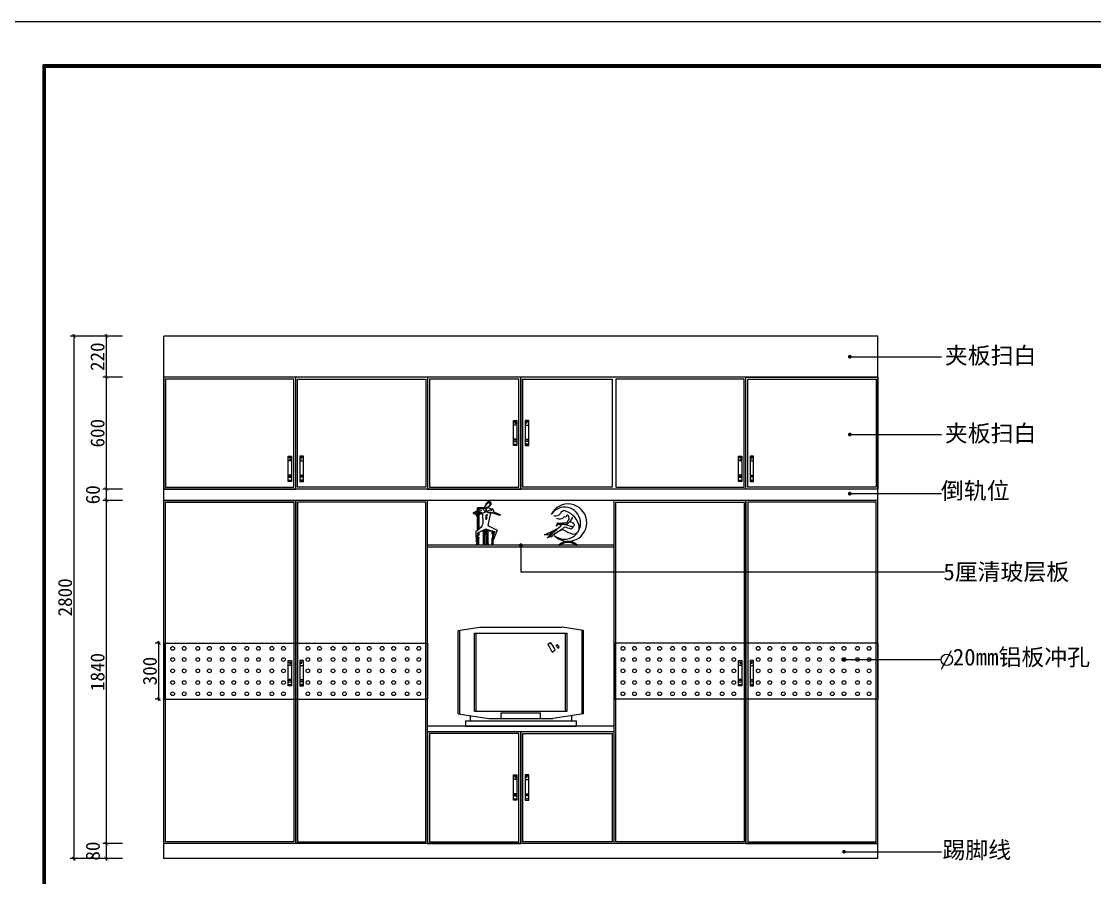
# Model space of a CAD drawing. Header units: millimetres. Extents: x 71641 to 191108, y -23091 to 29972.
# Drawn here: x 143437 to 149192, y -5727 to -1139 of the extents above; entities that cross this region are included whole.
import ezdxf

# ---------------------------------------------------------------- set-up
doc = ezdxf.new("R2010")
doc.units = ezdxf.units.MM
for name, color, linetype in [('00', 1, 'Continuous'), ('FUR', 3, 'Continuous'), ('JIA', 4, 'Continuous')]:
    doc.layers.add(name, color=color, linetype=linetype)
doc.styles.add('200', font='SimSun.ttf', dxfattribs={"height": 600})
doc.styles.add('30', font='SimSun.ttf', dxfattribs={"height": 75})
doc.dimstyles.new('30', dxfattribs={"dimscale": 0, "dimtxt": 90, "dimasz": 20, "dimexe": 20, "dimexo": 20, "dimgap": 10, "dimtad": 1, "dimdec": 0, "dimzin": 0, "dimdsep": 46, "dimtxsty": '30', "dimblk": 'ARCHTICK', "dimcen": 20, "dimdle": 10, "dimclrd": 8, "dimclre": 8, "dimclrt": 2, "dimadec": 0, "dimazin": 0, "dimtfac": 1, "dimtdec": 0, "dimtmove": 2, "dimatfit": 3, "dimldrblk": 'DOT', "dimfxl": 0, "dimtolj": 2, "dimtzin": 0, "dimlwd": -1, "dimarcsym": 0})

# ---------------------------------------------------------------- blocks, each defined once
blk = doc.blocks.new('_ARCHTICK')
at = {"color": 0, "linetype": 'ByBlock', "const_width": 0.15}
blk.add_lwpolyline([(-0.5, -0.5), (0.5, 0.5)], dxfattribs=at)
blk = doc.blocks.new('*D240')
at = {"color": 8, "lineweight": -2}
for p, q in [((143979.5, -3045.6), (143872.9, -3045.6)), ((143979.5, -3645.6), (143872.9, -3645.6))]:
    blk.add_line(p, q, dxfattribs=at)
at = {"color": 8}
blk.add_line((143892.9, -3655.6), (143892.9, -3035.6), dxfattribs=at)
at = {"layer": 'Defpoints', "color": 0}
for p in [(143892.9, -3045.6), (143999.5, -3045.6), (143999.5, -3645.6)]:
    blk.add_point(p, dxfattribs=at)
at = {"color": 8, "xscale": 20, "yscale": 20, "zscale": 20}
for p, rotation in [((143892.9, -3045.6), 90), ((143892.9, -3645.6), 270)]:
    blk.add_blockref('_ARCHTICK', p, dxfattribs=dict(at, rotation=rotation))
at = {"color": 2, "insert": (143845.4, -3345.6), "char_height": 75, "attachment_point": 5, "rotation": 90, "style": '30'}
blk.add_mtext('\\A2;600', dxfattribs=at)
blk = doc.blocks.new('_Dot')
at = {"color": 0, "linetype": 'ByBlock', "lineweight": -2}
blk.add_line((-0.5, 0), (-1, 0), dxfattribs=at)
at = {"color": 0, "linetype": 'ByBlock', "const_width": 0.5}
blk.add_lwpolyline([(-0.25, 0, 1), (0.25, 0, 1)], format="xyb", close=True, dxfattribs=at)
blk = doc.blocks.new('DOT')
at = {"color": 0, "linetype": 'ByBlock'}
blk.add_line((-0.5, 0), (-1, 0), dxfattribs=at)
at = {"color": 0, "linetype": 'ByBlock', "const_width": 0.5}
blk.add_lwpolyline([(-0.25, 0, 1), (0.25, 0, 1)], format="xyb", close=True, dxfattribs=at)
blk = doc.blocks.new('*D242')
at = {"color": 8}
blk.add_line((143718.9, -2815.6), (143718.9, -5635.6), dxfattribs=at)
at = {"color": 8, "lineweight": -2}
for p, q in [((143979.5, -2825.6), (143698.9, -2825.6)), ((143979.5, -5625.6), (143698.9, -5625.6))]:
    blk.add_line(p, q, dxfattribs=at)
at = {"layer": 'Defpoints', "color": 0}
for p in [(143999.5, -2825.6), (143718.9, -5625.6), (143999.5, -5625.6)]:
    blk.add_point(p, dxfattribs=at)
at = {"color": 8, "xscale": 20, "yscale": 20, "zscale": 20}
for p, rotation in [((143718.9, -2825.6), 90), ((143718.9, -5625.6), 270)]:
    blk.add_blockref('_ARCHTICK', p, dxfattribs=dict(at, rotation=rotation))
at = {"color": 2, "insert": (143671.4, -4225.6), "char_height": 75, "attachment_point": 5, "rotation": 90, "style": '30'}
blk.add_mtext('\\A2;2800', dxfattribs=at)
blk = doc.blocks.new('*D238')
at = {"color": 8, "lineweight": -2}
for p, q in [((143979.5, -5545.6), (143872.9, -5545.6)), ((143979.5, -5625.6), (143872.9, -5625.6))]:
    blk.add_line(p, q, dxfattribs=at)
at = {"color": 8}
blk.add_line((143892.9, -5635.6), (143892.9, -5535.6), dxfattribs=at)
at = {"layer": 'Defpoints', "color": 0}
for p in [(143892.9, -5545.6), (143999.5, -5545.6), (143999.5, -5625.6)]:
    blk.add_point(p, dxfattribs=at)
at = {"color": 8, "xscale": 20, "yscale": 20, "zscale": 20}
for p, rotation in [((143892.9, -5545.6), 90), ((143892.9, -5625.6), 270)]:
    blk.add_blockref('_ARCHTICK', p, dxfattribs=dict(at, rotation=rotation))
at = {"color": 2, "insert": (143820.4, -5585.6), "char_height": 75, "attachment_point": 5, "rotation": 90, "style": '30'}
blk.add_mtext('\\A2;80', dxfattribs=at)
blk = doc.blocks.new('*D239')
at = {"color": 8, "lineweight": -2}
for p, q in [((143979.5, -3705.6), (143872.9, -3705.6)), ((143979.5, -5545.6), (143872.9, -5545.6))]:
    blk.add_line(p, q, dxfattribs=at)
at = {"color": 8}
blk.add_line((143892.9, -5555.6), (143892.9, -3695.6), dxfattribs=at)
at = {"layer": 'Defpoints', "color": 0}
for p in [(143892.9, -3705.6), (143999.5, -3705.6), (143999.5, -5545.6)]:
    blk.add_point(p, dxfattribs=at)
at = {"color": 8, "xscale": 20, "yscale": 20, "zscale": 20}
for p, rotation in [((143892.9, -3705.6), 90), ((143892.9, -5545.6), 270)]:
    blk.add_blockref('_ARCHTICK', p, dxfattribs=dict(at, rotation=rotation))
at = {"color": 2, "insert": (143845.4, -4625.6), "char_height": 75, "attachment_point": 5, "rotation": 90, "style": '30'}
blk.add_mtext('\\A2;1840', dxfattribs=at)
blk = doc.blocks.new('*D241')
at = {"color": 8}
blk.add_line((143892.9, -3055.6), (143892.9, -2815.6), dxfattribs=at)
at = {"color": 8, "lineweight": -2}
for p, q in [((143979.5, -2825.6), (143872.9, -2825.6)), ((143979.5, -3045.6), (143872.9, -3045.6))]:
    blk.add_line(p, q, dxfattribs=at)
at = {"layer": 'Defpoints', "color": 0}
for p in [(143892.9, -2825.6), (143999.5, -2825.6), (143999.5, -3045.6)]:
    blk.add_point(p, dxfattribs=at)
at = {"color": 8, "xscale": 20, "yscale": 20, "zscale": 20}
for p, rotation in [((143892.9, -2825.6), 90), ((143892.9, -3045.6), 270)]:
    blk.add_blockref('_ARCHTICK', p, dxfattribs=dict(at, rotation=rotation))
at = {"color": 2, "insert": (143845.4, -2935.6), "char_height": 75, "attachment_point": 5, "rotation": 90, "style": '30'}
blk.add_mtext('\\A2;220', dxfattribs=at)
blk = doc.blocks.new('btgeg')
at = {"color": 3}
for p, q in [((149253.6, -6120.4), (149367.6, -6102.1)), ((149253.6, -6565.7), (149253.6, -6120.4)), ((149341.6, -6134.1), (149837.6, -6134.1)), ((149349.6, -6552.1), (149349.6, -6134.1)), ((149367.6, -6102.1), (149811.6, -6102.1)), ((149925.6, -6120.4), (149811.6, -6102.1)), ((149837.6, -6552.1), (149837.6, -6134.1)), ((149925.6, -6565.7), (149925.6, -6120.4)), ((149341.6, -6552.1), (149837.6, -6552.1)), ((149253.6, -6565.7), (149417.3, -6592.1)), ((149292.5, -6603.3), (149886.8, -6603.3)), ((149292.5, -6603.3), (149292.5, -6632.1)), ((149417.3, -6592.1), (149761.9, -6592.1)), ((149925.6, -6565.7), (149761.9, -6592.1)), ((149886.8, -6603.3), (149886.8, -6632.1))]:
    blk.add_line(p, q, dxfattribs=at)
at = {"layer": 'JIA', "color": 8}
for p, q in [((149261.6, -6567), (149261.6, -6119.2)), ((149341.6, -6552.1), (149341.6, -6134.1)), ((149829.6, -6552.1), (149829.6, -6134.1)), ((149917.6, -6567), (149917.6, -6119.2)), ((149733.9, -6193.2), (149748.6, -6183.6)), ((149779.1, -6199.5), (149786.1, -6194.6)), ((149787.9, -6213.9), (149795.5, -6209)), ((149757.1, -6235.7), (149774.5, -6223.9)), ((149318.1, -6576.1), (149318.1, -6603.3)), ((149483.7, -6560.9), (149695.6, -6560.9)), ((149483.7, -6592.9), (149483.7, -6560.9)), ((149695.6, -6592.9), (149695.6, -6560.9)), ((149861.2, -6576.1), (149861.2, -6603.3)), ((149292.5, -6632.1), (149886.8, -6632.1)), ((149292.5, -6632.1), (149886.8, -6632.1))]:
    blk.add_line(p, q, dxfattribs=at)
for centre, start, end in [((149592.5, -6298), 20.73428, 36.56005), ((149614.9, -6298), 24.91212, 40.55444), ((149633.3, -6298), 28.55028, 34.05229), ((149643.7, -6298), 30.40395, 36.00978)]:
    blk.add_arc(centre, 176, start, end, dxfattribs=at)
blk = doc.blocks.new('rwe')
at = {"color": 8}
for p, q in [((17982.5, -10061.2), (17973.4, -10072.3)), ((17898.2, -10167.4), (17907, -10167.4)), ((18000.4, -10167.4), (18009.2, -10167.4))]:
    blk.add_line(p, q, dxfattribs=at)
for centre, radius, start, end in [((17953.7, -10033.6), 111.5, 222.81046, 153.84578), ((17933.3, -10036.6), 95.2, 229.86365, 146.79259), ((17931, -9986.7), 24.1, 54.2619, 162.49691), ((17900.6, -10080.4), 121.7, 11.91076, 68.53852), ((17878.5, -9955.9), 37.9, 256.54441, 321.39541), ((17900.4, -10052.6), 17.6, 127.34693, 187.45938), ((17901.1, -9965.8), 45.5, 246.40638, 315.27026), ((17894.9, -10045), 8.27, 98.2105, 129.10246), ((17811.3, -8439.9), 1599.1, 272.95515, 274.85304), ((17938.8, -9973.6), 24.8, 257.48163, 284.80926), ((17929.2, -9988.3), 18.4, 329.81015, 359.24175), ((17889, -9955.5), 104.2, 302.87166, 329.51633), ((17111.6, -9482.7), 1000.2, 326.59969, 327.99034), ((17950.4, -9993.9), 6.06, 40.02139, 117.65568), ((17927.5, -10007.5), 32.6, 350.61852, 32.4306), ((18030.8, -9927.1), 118.3, 236.67793, 245.84873), ((17963.4, -10001.7), 16.8, 336.65172, 2.57323), ((17977.9, -10047.7), 13.5, 357.78955, 70.65674), ((14268.3, -2646.9), 8258.9, 295.41472, 296.03096), ((16040.5, -8049.2), 2739.9, 310.78516, 313.298), ((17854.6, -10105.1), 10.5, 131.26842, 196.33683), ((17760.8, -9752.5), 355.5, 284.14532, 287.27347), ((17515.2, -9517.5), 684.3, 299.97719, 307.43817), ((17883, -10054.8), 0.146, 230.22266, 302.58656), ((17906.6, -10057.3), 23.7, 141.33302, 174.15368), ((17883.2, -10054.9), 0.127, 171.08796, 310.55467), ((17904.6, -10058.8), 21.7, 139.91281, 169.81356), ((17883.4, -10055), 0.0955, 161.35978, 310.87372), ((17915.1, -10067.4), 34, 135.7449, 158.73863), ((17891, -10043.9), 0.265, 9.65007, 146.73606), ((18111, -10033), 220, 182.83185, 183.91063), ((17891.7, -10048), 0.142, 172.78404, 352.18176), ((17899.9, -10048.8), 8.12, 130.10108, 174.70061), ((17926.6, -9347.4), 695.9, 267.36585, 271.55826), ((17728.3, -9516.1), 591.2, 287.31067, 289.26474), ((17875.9, -10316.2), 276.4, 67.316, 80.93555), ((18056.7, -9863.3), 249.5, 237.69881, 253.1195), ((17799, -10632.7), 587, 72.71407, 76.98392), ((17860.4, -9967.4), 153.9, 322.49127, 328.33034), ((17984.2, -10065.2), 36.8, 270.05356, 15.55279), ((17825.4, -10175.6), 70.1, 74.17911, 100.35583), ((17852.3, -10157.9), 40.2, 78.81421, 119.59226), ((17848.2, -10118.2), 11.9, 358.48394, 41.51399), ((17953.7, -10225.2), 80.1, 46.15083, 133.84917), ((17953.7, -10225.2), 74.3, 51.04282, 128.95718)]:
    blk.add_arc(centre, radius, start, end, dxfattribs=at)
blk = doc.blocks.new('*D256')
at = {"color": 8, "lineweight": -2}
for p, q in [((143979.5, -3645.6), (143872.9, -3645.6)), ((143979.5, -3705.6), (143872.9, -3705.6))]:
    blk.add_line(p, q, dxfattribs=at)
at = {"color": 8}
blk.add_line((143892.9, -3715.6), (143892.9, -3635.6), dxfattribs=at)
at = {"layer": 'Defpoints', "color": 0}
for p in [(143892.9, -3645.6), (143999.5, -3645.6), (143999.5, -3705.6)]:
    blk.add_point(p, dxfattribs=at)
at = {"color": 8, "xscale": 20, "yscale": 20, "zscale": 20}
for p, rotation in [((143892.9, -3645.6), 90), ((143892.9, -3705.6), 270)]:
    blk.add_blockref('_ARCHTICK', p, dxfattribs=dict(at, rotation=rotation))
at = {"color": 2, "insert": (143820.4, -3675.6), "char_height": 75, "attachment_point": 5, "rotation": 90, "style": '30'}
blk.add_mtext('\\A2;60', dxfattribs=at)
blk = doc.blocks.new('*D262')
at = {"color": 8, "lineweight": -2}
for p, q in [((144180.7, -4470.6), (144153.8, -4470.6)), ((144180.7, -4770.6), (144153.8, -4770.6))]:
    blk.add_line(p, q, dxfattribs=at)
at = {"color": 8}
blk.add_line((144173.8, -4780.6), (144173.8, -4460.6), dxfattribs=at)
at = {"layer": 'Defpoints', "color": 0}
for p in [(144173.8, -4470.6), (144200.7, -4470.6), (144200.7, -4770.6)]:
    blk.add_point(p, dxfattribs=at)
at = {"color": 8, "xscale": 20, "yscale": 20, "zscale": 20}
for p, rotation in [((144173.8, -4470.6), 90), ((144173.8, -4770.6), 270)]:
    blk.add_blockref('_ARCHTICK', p, dxfattribs=dict(at, rotation=rotation))
at = {"color": 2, "insert": (144126.3, -4620.6), "char_height": 75, "attachment_point": 5, "rotation": 90, "style": '30'}
blk.add_mtext('\\A2;300', dxfattribs=at)

msp = doc.modelspace()

# ---------------------------------------------------------------- hatches: boundary and pattern name
at = {"ltscale": 0.5}
h = msp.add_hatch(dxfattribs=at)
h.set_pattern_fill('AR-RROOF', color=191, scale=0.96, angle=180, style=0)
h.set_pattern_definition([(360, (68808.85, -36958.436), (53.6448, -24.384), [365.76, -48.768, 121.92, -24.384]), (360, (68841.282, -36970.63), (-24.384, -32.43072), [73.152, -8.04672, 146.304, -18.288]), (360, (68821.043, -36979.163), (126.7968, -16.33728), [195.072, -34.1376, 97.536, -24.384])])
h.paths.add_polyline_path([(146094.9, -3412), (146075.7, -3412), (146075.7, -3378.1), (146094.9, -3378.1)])
h.paths.add_polyline_path([(146094.9, -3302), (146075.7, -3302), (146075.7, -3276.7), (146094.9, -3276.7)])
h = msp.add_hatch(dxfattribs=at)
h.set_pattern_fill('AR-RROOF', color=191, scale=0.96, angle=180, style=0)
h.set_pattern_definition([(180, (223424.598, -36958.436), (-53.6448, -24.384), [365.76, -48.768, 121.92, -24.384]), (180, (223392.167, -36970.63), (24.384, -32.43072), [73.152, -8.04672, 146.304, -18.288]), (180, (223412.406, -36979.163), (-126.7968, -16.33728), [195.072, -34.1376, 97.536, -24.384])])
h.paths.add_polyline_path([(146138.6, -3412), (146157.8, -3412), (146157.8, -3378.1), (146138.6, -3378.1)])
h.paths.add_polyline_path([(146138.6, -3302), (146157.8, -3302), (146157.8, -3276.7), (146138.6, -3276.7)])
h = msp.add_hatch(dxfattribs=at)
h.set_pattern_fill('AR-RROOF', color=191, scale=0.96, angle=180, style=0)
h.set_pattern_definition([(360, (67600.342, -37150.836), (53.6448, -24.384), [365.76, -48.768, 121.92, -24.384]), (360, (67632.773, -37163.028), (-24.384, -32.43072), [73.152, -8.04672, 146.304, -18.288]), (360, (67612.534, -37171.563), (126.7968, -16.33728), [195.072, -34.1376, 97.536, -24.384])])
h.paths.add_polyline_path([(144886.3, -3604.4), (144867.1, -3604.4), (144867.1, -3570.5), (144886.3, -3570.5)])
h.paths.add_polyline_path([(144886.3, -3494.4), (144867.1, -3494.4), (144867.1, -3469.1), (144886.3, -3469.1)])
h = msp.add_hatch(dxfattribs=at)
h.set_pattern_fill('AR-RROOF', color=191, scale=0.96, angle=180, style=0)
h.set_pattern_definition([(180, (222216.09, -37150.836), (-53.6448, -24.384), [365.76, -48.768, 121.92, -24.384]), (180, (222183.658, -37163.028), (24.384, -32.43072), [73.152, -8.04672, 146.304, -18.288]), (180, (222203.897, -37171.563), (-126.7968, -16.33728), [195.072, -34.1376, 97.536, -24.384])])
h.paths.add_polyline_path([(144930.1, -3604.4), (144949.3, -3604.4), (144949.3, -3570.5), (144930.1, -3570.5)])
h.paths.add_polyline_path([(144930.1, -3494.4), (144949.3, -3494.4), (144949.3, -3469.1), (144930.1, -3469.1)])
h = msp.add_hatch(dxfattribs=at)
h.set_pattern_fill('AR-RROOF', color=191, scale=0.96, angle=180, style=0)
h.set_pattern_definition([(360, (70015.347, -37150.836), (53.6448, -24.384), [365.76, -48.768, 121.92, -24.384]), (360, (70047.778, -37163.028), (-24.384, -32.43072), [73.152, -8.04672, 146.304, -18.288]), (360, (70027.54, -37171.563), (126.7968, -16.33728), [195.072, -34.1376, 97.536, -24.384])])
h.paths.add_polyline_path([(147301.4, -3604.4), (147282.1, -3604.4), (147282.1, -3570.5), (147301.4, -3570.5)])
h.paths.add_polyline_path([(147301.4, -3494.4), (147282.1, -3494.4), (147282.1, -3469.1), (147301.4, -3469.1)])
h = msp.add_hatch(dxfattribs=at)
h.set_pattern_fill('AR-RROOF', color=191, scale=0.96, angle=180, style=0)
h.set_pattern_definition([(180, (224631.094, -37150.836), (-53.6448, -24.384), [365.76, -48.768, 121.92, -24.384]), (180, (224598.663, -37163.028), (24.384, -32.43072), [73.152, -8.04672, 146.304, -18.288]), (180, (224618.902, -37171.563), (-126.7968, -16.33728), [195.072, -34.1376, 97.536, -24.384])])
h.paths.add_polyline_path([(147345.1, -3604.4), (147364.3, -3604.4), (147364.3, -3570.5), (147345.1, -3570.5)])
h.paths.add_polyline_path([(147345.1, -3494.4), (147364.3, -3494.4), (147364.3, -3469.1), (147345.1, -3469.1)])
h = msp.add_hatch(dxfattribs=at)
h.set_pattern_fill('AR-RROOF', color=191, scale=0.96, angle=180, style=0)
h.set_pattern_definition([(360, (67600.342, -38246.403), (53.6448, -24.384), [365.76, -48.768, 121.92, -24.384]), (360, (67632.773, -38258.595), (-24.384, -32.43072), [73.152, -8.04672, 146.304, -18.288]), (360, (67612.534, -38267.13), (126.7968, -16.33728), [195.072, -34.1376, 97.536, -24.384])])
h.paths.add_polyline_path([(144886.3, -4700), (144867.1, -4700), (144867.1, -4666), (144886.3, -4666)])
h.paths.add_polyline_path([(144886.3, -4589.9), (144867.1, -4589.9), (144867.1, -4564.7), (144886.3, -4564.7)])
h = msp.add_hatch(dxfattribs=at)
h.set_pattern_fill('AR-RROOF', color=191, scale=0.96, angle=180, style=0)
h.set_pattern_definition([(180, (222216.09, -38246.403), (-53.6448, -24.384), [365.76, -48.768, 121.92, -24.384]), (180, (222183.658, -38258.595), (24.384, -32.43072), [73.152, -8.04672, 146.304, -18.288]), (180, (222203.897, -38267.13), (-126.7968, -16.33728), [195.072, -34.1376, 97.536, -24.384])])
h.paths.add_polyline_path([(144930.1, -4700), (144949.3, -4700), (144949.3, -4666), (144930.1, -4666)])
h.paths.add_polyline_path([(144930.1, -4589.9), (144949.3, -4589.9), (144949.3, -4564.7), (144930.1, -4564.7)])
h = msp.add_hatch(dxfattribs=at)
h.set_pattern_fill('AR-RROOF', color=191, scale=0.96, angle=180, style=0)
h.set_pattern_definition([(360, (70015.347, -38246.403), (53.6448, -24.384), [365.76, -48.768, 121.92, -24.384]), (360, (70047.778, -38258.595), (-24.384, -32.43072), [73.152, -8.04672, 146.304, -18.288]), (360, (70027.54, -38267.13), (126.7968, -16.33728), [195.072, -34.1376, 97.536, -24.384])])
h.paths.add_polyline_path([(147301.4, -4700), (147282.1, -4700), (147282.1, -4666), (147301.4, -4666)])
h.paths.add_polyline_path([(147301.4, -4589.9), (147282.1, -4589.9), (147282.1, -4564.7), (147301.4, -4564.7)])
h = msp.add_hatch(dxfattribs=at)
h.set_pattern_fill('AR-RROOF', color=191, scale=0.96, angle=180, style=0)
h.set_pattern_definition([(180, (224631.094, -38246.403), (-53.6448, -24.384), [365.76, -48.768, 121.92, -24.384]), (180, (224598.663, -38258.595), (24.384, -32.43072), [73.152, -8.04672, 146.304, -18.288]), (180, (224618.902, -38267.13), (-126.7968, -16.33728), [195.072, -34.1376, 97.536, -24.384])])
h.paths.add_polyline_path([(147345.1, -4700), (147364.3, -4700), (147364.3, -4666), (147345.1, -4666)])
h.paths.add_polyline_path([(147345.1, -4589.9), (147364.3, -4589.9), (147364.3, -4564.7), (147345.1, -4564.7)])
h = msp.add_hatch(dxfattribs=at)
h.set_pattern_fill('AR-RROOF', color=191, scale=0.96, angle=180, style=0)
h.set_pattern_definition([(360, (68808.85, -38858.436), (53.6448, -24.384), [365.76, -48.768, 121.92, -24.384]), (360, (68841.282, -38870.63), (-24.384, -32.43072), [73.152, -8.04672, 146.304, -18.288]), (360, (68821.043, -38879.163), (126.7968, -16.33728), [195.072, -34.1376, 97.536, -24.384])])
h.paths.add_polyline_path([(146094.9, -5312), (146075.7, -5312), (146075.7, -5278.1), (146094.9, -5278.1)])
h.paths.add_polyline_path([(146094.9, -5202), (146075.7, -5202), (146075.7, -5176.7), (146094.9, -5176.7)])
h = msp.add_hatch(dxfattribs=at)
h.set_pattern_fill('AR-RROOF', color=191, scale=0.96, angle=180, style=0)
h.set_pattern_definition([(180, (223424.598, -38858.436), (-53.6448, -24.384), [365.76, -48.768, 121.92, -24.384]), (180, (223392.167, -38870.63), (24.384, -32.43072), [73.152, -8.04672, 146.304, -18.288]), (180, (223412.406, -38879.163), (-126.7968, -16.33728), [195.072, -34.1376, 97.536, -24.384])])
h.paths.add_polyline_path([(146138.6, -5312), (146157.8, -5312), (146157.8, -5278.1), (146138.6, -5278.1)])
h.paths.add_polyline_path([(146138.6, -5202), (146157.8, -5202), (146157.8, -5176.7), (146138.6, -5176.7)])

# ---------------------------------------------------------------- linework, layer by layer
at = {"color": 3, "lineweight": -2}
msp.add_line((155035.2, -1371.3), (143553.6, -1371.3), dxfattribs=at)
at = {"color": 0}
msp.add_line((144200.7, -5625.6, -342.9), (144200.7, -2825.6, -342.9), dxfattribs=at)
at = {"color": 3}
for p, q in [((148030.7, -2825.6, -342.9), (144200.7, -2825.6, -342.9)), ((144200.7, -5625.6, -342.9), (144200.7, -2825.6, -342.9)), ((148030.7, -5625.6, -342.9), (148030.7, -2825.6, -342.9)), ((148030.7, -3045.6, -342.9), (144200.7, -3045.6, -342.9)), ((146115.7, -3645.6, -342.9), (146115.7, -3045.6, -342.9)), ((146115.7, -3045.6, -342.9), (146115.7, -3645.6, -342.9)), ((144200.7, -5625.6, -342.9), (144200.7, -3236, -342.9)), ((148030.7, -3645.6, -342.9), (144200.7, -3645.6, -342.9)), ((148030.7, -3705.6, -342.9), (144200.7, -3705.6, -342.9)), ((144908.2, -5545.6, -342.9), (144908.2, -3705.6, -342.9)), ((145615.7, -5545.6, -342.9), (145615.7, -3705.6, -342.9)), ((146615.7, -5545.6, -342.9), (146615.7, -3705.6, -342.9)), ((147323.2, -5545.6, -342.9), (147323.2, -3705.6, -342.9)), ((144200.7, -4470.6, -342.9), (145615.7, -4470.6, -342.9)), ((144200.7, -4470.6, -342.9), (144200.7, -4770.6, -342.9)), ((145615.7, -4470.6, -342.9), (145615.7, -4770.6, -342.9)), ((148030.7, -4470.6, -342.9), (146615.7, -4470.6, -342.9)), ((148030.7, -4470.6, -342.9), (148030.7, -4770.6, -342.9)), ((144200.7, -4770.6, -342.9), (145615.7, -4770.6, -342.9)), ((148030.7, -4770.6, -342.9), (146615.7, -4770.6, -342.9)), ((146615.7, -4915.6, -342.9), (145615.7, -4915.6, -342.9)), ((146615.7, -4945.6, -342.9), (145615.7, -4945.6, -342.9)), ((146115.7, -4945.6, -342.9), (146115.7, -5545.6, -342.9)), ((148030.7, -5545.6, -342.9), (144200.7, -5545.6, -342.9)), ((148030.7, -5625.6, -342.9), (144200.7, -5625.6, -342.9))]:
    msp.add_line(p, q, dxfattribs=at)
at = {"color": 8}
for p, q in [((146094.9, -3302), (146075.7, -3302)), ((146138.6, -3302), (146157.8, -3302)), ((146094.9, -3378.1), (146075.7, -3378.1)), ((146138.6, -3378.1), (146157.8, -3378.1)), ((144886.3, -3494.4), (144867.1, -3494.4)), ((144930.1, -3494.4), (144949.3, -3494.4)), ((147301.4, -3494.4), (147282.1, -3494.4)), ((147345.1, -3494.4), (147364.3, -3494.4)), ((144886.3, -3570.5), (144867.1, -3570.5)), ((144930.1, -3570.5), (144949.3, -3570.5)), ((147301.4, -3570.5), (147282.1, -3570.5)), ((147345.1, -3570.5), (147364.3, -3570.5)), ((144886.3, -4589.9), (144867.1, -4589.9)), ((144930.1, -4589.9), (144949.3, -4589.9)), ((147301.4, -4589.9), (147282.1, -4589.9)), ((147345.1, -4589.9), (147364.3, -4589.9)), ((144886.3, -4666), (144867.1, -4666)), ((144930.1, -4666), (144949.3, -4666)), ((147301.4, -4666), (147282.1, -4666)), ((147345.1, -4666), (147364.3, -4666)), ((146094.9, -5202), (146075.7, -5202)), ((146138.6, -5202), (146157.8, -5202)), ((146094.9, -5278.1), (146075.7, -5278.1)), ((146138.6, -5278.1), (146157.8, -5278.1))]:
    msp.add_line(p, q, dxfattribs=at)
at = {"color": 4}
for p, q in [((146615.7, -3945.6, -342.9), (145615.7, -3945.6, -342.9)), ((146615.7, -3955.6, -342.9), (145615.7, -3955.6, -342.9))]:
    msp.add_line(p, q, dxfattribs=at)
at = {"color": 129}
msp.add_line((146615.7, -4470.6, -342.9), (146615.7, -4770.6, -342.9), dxfattribs=at)
at = {"color": 2}
msp.add_line((148423.9, -4512.9, -342.9), (148369.7, -4611.6, -342.9), dxfattribs=at)
at = {"color": 3, "lineweight": -2}
for points in [[(143553.6, -1371.3), (155035.2, -1371.3), (155035.2, -9390.9), (143553.6, -9390.9)], [(143560.1, -1377.8), (155028.7, -1377.8), (155028.7, -9384.4), (143560.1, -9384.4)], [(143566.6, -1384.3), (155022.2, -1384.3), (155022.2, -9377.9), (143566.6, -9377.9)]]:
    msp.add_lwpolyline(points, close=True, dxfattribs=at)
at = {"color": 3, "elevation": -342.9}
for points in [[(144908.2, -3045.6), (144200.7, -3045.6), (144200.7, -3645.6), (144908.2, -3645.6)], [(146115.7, -3045.6), (145615.7, -3045.6), (145615.7, -3645.6), (146115.7, -3645.6)], [(147323.2, -3045.6), (148030.7, -3045.6), (148030.7, -3645.6), (147323.2, -3645.6)], [(144200.7, -3705.6), (144908.2, -3705.6), (144908.2, -5545.6), (144200.7, -5545.6)], [(148030.7, -3705.6), (147323.2, -3705.6), (147323.2, -5545.6), (148030.7, -5545.6)], [(146115.7, -4945.6), (145615.7, -4945.6), (145615.7, -5545.6), (146115.7, -5545.6)]]:
    msp.add_lwpolyline(points, close=True, dxfattribs=at)
at = {"color": 8, "elevation": -342.9}
for points in [[(144898.2, -3055.6), (144210.7, -3055.6), (144210.7, -3635.6), (144898.2, -3635.6)], [(144918.2, -3055.6), (145605.7, -3055.6), (145605.7, -3635.6), (144918.2, -3635.6)], [(146105.7, -3055.6), (145625.7, -3055.6), (145625.7, -3635.6), (146105.7, -3635.6)], [(146125.7, -3055.6), (146605.7, -3055.6), (146605.7, -3635.6), (146125.7, -3635.6)], [(147313.2, -3055.6), (146625.7, -3055.6), (146625.7, -3635.6), (147313.2, -3635.6)], [(147313.2, -3055.6), (146625.7, -3055.6), (146625.7, -3635.6), (147313.2, -3635.6)], [(147333.2, -3055.6), (148020.7, -3055.6), (148020.7, -3635.6), (147333.2, -3635.6)], [(147333.2, -3055.6), (148020.7, -3055.6), (148020.7, -3635.6), (147333.2, -3635.6)], [(144210.7, -3715.6), (144898.2, -3715.6), (144898.2, -5535.6), (144210.7, -5535.6)], [(145605.7, -3715.6), (144918.2, -3715.6), (144918.2, -5535.6), (145605.7, -5535.6)], [(146625.7, -3715.6), (147313.2, -3715.6), (147313.2, -5535.6), (146625.7, -5535.6)], [(148020.7, -3715.6), (147333.2, -3715.6), (147333.2, -5535.6), (148020.7, -5535.6)], [(146105.7, -4955.6), (145625.7, -4955.6), (145625.7, -5535.6), (146105.7, -5535.6)], [(146125.7, -4955.6), (146605.7, -4955.6), (146605.7, -5535.6), (146125.7, -5535.6)]]:
    msp.add_lwpolyline(points, close=True, dxfattribs=at)
at = {"color": 8}
for points in [[(146094.9, -3412), (146075.7, -3412), (146075.7, -3276.7), (146094.9, -3276.7)], [(146138.6, -3412), (146157.8, -3412), (146157.8, -3276.7), (146138.6, -3276.7)], [(144886.3, -3604.4), (144867.1, -3604.4), (144867.1, -3469.1), (144886.3, -3469.1)], [(144930.1, -3604.4), (144949.3, -3604.4), (144949.3, -3469.1), (144930.1, -3469.1)], [(147301.4, -3604.4), (147282.1, -3604.4), (147282.1, -3469.1), (147301.4, -3469.1)], [(147345.1, -3604.4), (147364.3, -3604.4), (147364.3, -3469.1), (147345.1, -3469.1)], [(144886.3, -4700), (144867.1, -4700), (144867.1, -4564.7), (144886.3, -4564.7)], [(144930.1, -4700), (144949.3, -4700), (144949.3, -4564.7), (144930.1, -4564.7)], [(147301.4, -4700), (147282.1, -4700), (147282.1, -4564.7), (147301.4, -4564.7)], [(147345.1, -4700), (147364.3, -4700), (147364.3, -4564.7), (147345.1, -4564.7)], [(146094.9, -5312), (146075.7, -5312), (146075.7, -5176.7), (146094.9, -5176.7)], [(146138.6, -5312), (146157.8, -5312), (146157.8, -5176.7), (146138.6, -5176.7)]]:
    msp.add_lwpolyline(points, close=True, dxfattribs=at)
at = {"color": 129}
for centre in [(144248.3, -4498.9, -342.9), (144310.6, -4498.9, -342.9), (144382.8, -4498.9, -342.9), (144445.1, -4498.9, -342.9), (144514.1, -4498.9, -342.9), (144576.4, -4498.9, -342.9), (144645.9, -4498.9, -342.9), (144708.2, -4498.9, -342.9), (144780.4, -4498.9, -342.9), (144842.8, -4498.9, -342.9), (144973.7, -4498.9, -342.9), (145036, -4498.9, -342.9), (145108.2, -4498.9, -342.9), (145170.5, -4498.9, -342.9), (145240, -4498.9, -342.9), (145302.4, -4498.9, -342.9), (145371.3, -4498.9, -342.9), (145433.6, -4498.9, -342.9), (145505.8, -4498.9, -342.9), (145568.2, -4498.9, -342.9), (146663.3, -4498.9, -342.9), (146725.6, -4498.9, -342.9), (146797.8, -4498.9, -342.9), (146860.2, -4498.9, -342.9), (146929.1, -4498.9, -342.9), (146991.4, -4498.9, -342.9), (147060.9, -4498.9, -342.9), (147123.2, -4498.9, -342.9), (147195.4, -4498.9, -342.9), (147257.8, -4498.9, -342.9), (147388.7, -4498.9, -342.9), (147451, -4498.9, -342.9), (147523.2, -4498.9, -342.9), (147585.5, -4498.9, -342.9), (147655, -4498.9, -342.9), (147717.4, -4498.9, -342.9), (147786.3, -4498.9, -342.9), (147848.6, -4498.9, -342.9), (147920.8, -4498.9, -342.9), (147983.2, -4498.9, -342.9), (144248.3, -4559, -342.9), (144310.6, -4559, -342.9), (144382.8, -4559, -342.9), (144445.1, -4559, -342.9), (144514.1, -4559, -342.9), (144576.4, -4559, -342.9), (144645.9, -4559, -342.9), (144708.2, -4559, -342.9), (144780.4, -4559, -342.9), (144842.8, -4559, -342.9), (144973.7, -4559, -342.9), (145036, -4559, -342.9), (145108.2, -4559, -342.9), (145170.5, -4559, -342.9), (145240, -4559, -342.9), (145302.4, -4559, -342.9), (145371.3, -4559, -342.9), (145433.6, -4559, -342.9), (145505.8, -4559, -342.9), (145568.2, -4559, -342.9), (146663.3, -4559, -342.9), (146725.6, -4559, -342.9), (146797.8, -4559, -342.9), (146860.2, -4559, -342.9), (146929.1, -4559, -342.9), (146991.4, -4559, -342.9), (147060.9, -4559, -342.9), (147123.2, -4559, -342.9), (147195.4, -4559, -342.9), (147257.8, -4559, -342.9), (147388.7, -4559, -342.9), (147451, -4559, -342.9), (147523.2, -4559, -342.9), (147585.5, -4559, -342.9), (147655, -4559, -342.9), (147717.4, -4559, -342.9), (147786.3, -4559, -342.9), (147848.6, -4559, -342.9), (147920.8, -4559, -342.9), (147983.2, -4559, -342.9), (144248.3, -4619.2, -342.9), (144310.6, -4619.2, -342.9), (144382.8, -4619.2, -342.9), (144445.1, -4619.2, -342.9), (144514.1, -4619.2, -342.9), (144576.4, -4619.2, -342.9), (144645.9, -4619.2, -342.9), (144708.2, -4619.2, -342.9), (144780.4, -4619.2, -342.9), (144842.8, -4619.2, -342.9), (144973.7, -4619.2, -342.9), (145036, -4619.2, -342.9), (145108.2, -4619.2, -342.9), (145170.5, -4619.2, -342.9), (145240, -4619.2, -342.9), (145302.4, -4619.2, -342.9), (145371.3, -4619.2, -342.9), (145433.6, -4619.2, -342.9), (145505.8, -4619.2, -342.9), (145568.2, -4619.2, -342.9), (146663.3, -4619.2, -342.9), (146725.6, -4619.2, -342.9), (146797.8, -4619.2, -342.9), (146860.2, -4619.2, -342.9), (146929.1, -4619.2, -342.9), (146991.4, -4619.2, -342.9), (147060.9, -4619.2, -342.9), (147123.2, -4619.2, -342.9), (147195.4, -4619.2, -342.9), (147257.8, -4619.2, -342.9), (147388.7, -4619.2, -342.9), (147451, -4619.2, -342.9), (147523.2, -4619.2, -342.9), (147585.5, -4619.2, -342.9), (147655, -4619.2, -342.9), (147717.4, -4619.2, -342.9), (147786.3, -4619.2, -342.9), (147848.6, -4619.2, -342.9), (147920.8, -4619.2, -342.9), (147983.2, -4619.2, -342.9), (144248.3, -4682.3, -342.9), (144310.6, -4682.3, -342.9), (144382.8, -4682.3, -342.9), (144445.1, -4682.3, -342.9), (144514.1, -4682.3, -342.9), (144576.4, -4682.3, -342.9), (144645.9, -4682.3, -342.9), (144708.2, -4682.3, -342.9), (144780.4, -4682.3, -342.9), (144842.8, -4682.3, -342.9), (144973.7, -4682.3, -342.9), (145036, -4682.3, -342.9), (145108.2, -4682.3, -342.9), (145170.5, -4682.3, -342.9), (145240, -4682.3, -342.9), (145302.4, -4682.3, -342.9), (145371.3, -4682.3, -342.9), (145433.6, -4682.3, -342.9), (145505.8, -4682.3, -342.9), (145568.2, -4682.3, -342.9), (146663.3, -4682.3, -342.9), (146725.6, -4682.3, -342.9), (146797.8, -4682.3, -342.9), (146860.2, -4682.3, -342.9), (146929.1, -4682.3, -342.9), (146991.4, -4682.3, -342.9), (147060.9, -4682.3, -342.9), (147123.2, -4682.3, -342.9), (147195.4, -4682.3, -342.9), (147257.8, -4682.3, -342.9), (147388.7, -4682.3, -342.9), (147451, -4682.3, -342.9), (147523.2, -4682.3, -342.9), (147585.5, -4682.3, -342.9), (147655, -4682.3, -342.9), (147717.4, -4682.3, -342.9), (147786.3, -4682.3, -342.9), (147848.6, -4682.3, -342.9), (147920.8, -4682.3, -342.9), (147983.2, -4682.3, -342.9), (144248.3, -4742.4, -342.9), (144310.6, -4742.4, -342.9), (144382.8, -4742.4, -342.9), (144445.1, -4742.4, -342.9), (144514.1, -4742.4, -342.9), (144576.4, -4742.4, -342.9), (144645.9, -4742.4, -342.9), (144708.2, -4742.4, -342.9), (144780.4, -4742.4, -342.9), (144842.8, -4742.4, -342.9), (144973.7, -4742.4, -342.9), (145036, -4742.4, -342.9), (145108.2, -4742.4, -342.9), (145170.5, -4742.4, -342.9), (145240, -4742.4, -342.9), (145302.4, -4742.4, -342.9), (145371.3, -4742.4, -342.9), (145433.6, -4742.4, -342.9), (145505.8, -4742.4, -342.9), (145568.2, -4742.4, -342.9), (146663.3, -4742.4, -342.9), (146725.6, -4742.4, -342.9), (146797.8, -4742.4, -342.9), (146860.2, -4742.4, -342.9), (146929.1, -4742.4, -342.9), (146991.4, -4742.4, -342.9), (147060.9, -4742.4, -342.9), (147123.2, -4742.4, -342.9), (147195.4, -4742.4, -342.9), (147257.8, -4742.4, -342.9), (147388.7, -4742.4, -342.9), (147451, -4742.4, -342.9), (147523.2, -4742.4, -342.9), (147585.5, -4742.4, -342.9), (147655, -4742.4, -342.9), (147717.4, -4742.4, -342.9), (147786.3, -4742.4, -342.9), (147848.6, -4742.4, -342.9), (147920.8, -4742.4, -342.9), (147983.2, -4742.4, -342.9)]:
    msp.add_circle(centre, 10, dxfattribs=at)
at = {"color": 2}
msp.add_circle((148399.8, -4559.9, -342.9), 30.7, dxfattribs=at)
at = {"layer": '00', "color": 8, "lineweight": -2}
msp.add_lwpolyline([(143321.1, -1138.7), (155267.8, -1138.7), (155267.8, -9623.5), (143321.1, -9623.5)], close=True, dxfattribs=at)
at = {"layer": 'FUR', "color": 8}
for p, q in [((145900.2, -3751.4, -342.9), (145858.8, -3773.6, -342.9)), ((145858.8, -3773.6, -342.9), (145886.1, -3786.7, -342.9)), ((145869.2, -3772.6, -342.9), (145889.4, -3784.9, -342.9)), ((145905, -3759.4, -342.9), (145869.3, -3772.7, -342.9)), ((145878.1, -3787.7, -342.9), (145966.9, -3748.7, -342.9)), ((145878.1, -3788.6, -342.9), (145966.9, -3749.6, -342.9)), ((145883, -3744.9, -342.9), (145920.4, -3744.6, -342.9)), ((145883.1, -3760.6, -342.9), (145883, -3744.9, -342.9)), ((145886.3, -3746.3, -342.9), (145883, -3744.9, -342.9)), ((145883.2, -3781.1, -342.9), (145883.1, -3767.5, -342.9)), ((145883.3, -3799.3, -342.9), (145883.2, -3786.4, -342.9)), ((145921.4, -3746.3, -342.9), (145886.3, -3746.3, -342.9)), ((145886.3, -3746.3, -342.9), (145886.3, -3758.9, -342.9)), ((145886.3, -3766.3, -342.9), (145886.3, -3783, -342.9)), ((145886.3, -3785, -342.9), (145886.3, -3864.2, -342.9)), ((145889.8, -3746.3, -342.9), (145889.8, -3757, -342.9)), ((145889.8, -3765, -342.9), (145889.8, -3861.3, -342.9)), ((145889.8, -3771.3, -342.9), (145904.5, -3771.2, -342.9)), ((145906.1, -3772.7, -342.9), (145889.8, -3772.7, -342.9)), ((145900.6, -3777.8, -342.9), (145889.8, -3778.7, -342.9)), ((145922.2, -3749.3, -342.9), (145891.2, -3752, -342.9)), ((145899.7, -3766.8, -342.9), (145909.7, -3776, -342.9)), ((145909.8, -3777, -342.9), (145903.3, -3777.6, -342.9)), ((145909.7, -3776, -342.9), (145911.4, -3832.2, -342.9)), ((145912.1, -3750.2, -342.9), (145926.6, -3766.3, -342.9)), ((145936.9, -3780.7, -342.9), (145925.7, -3788.8, -342.9)), ((145936.3, -3786.9, -342.9), (145925.7, -3796.9, -342.9)), ((145925.7, -3788.8, -342.9), (145936.3, -3786.9, -342.9)), ((145932.6, -3795.6, -342.9), (145925.7, -3805.6, -342.9)), ((145925.7, -3796.9, -342.9), (145932.6, -3795.6, -342.9)), ((145926.6, -3766.3, -342.9), (145929.4, -3762.8, -342.9)), ((145953.7, -3772.8, -342.9), (145939.1, -3839.8, -342.9)), ((145964, -3772.1, -342.9), (146001.5, -3785.4, -342.9)), ((145968.3, -3771.3, -342.9), (146005.6, -3785, -342.9)), ((145971.1, -3767.1, -342.9), (146006.5, -3782.5, -342.9)), ((145907.4, -3846.5, -342.9), (145874.5, -3874.2, -342.9)), ((145882.9, -3867.1, -342.9), (145883, -3831.7, -342.9)), ((145882.9, -3847.3, -342.9), (145882.9, -3867.9, -342.9)), ((145883, -3831.7, -342.9), (145883.3, -3799.3, -342.9)), ((145907.2, -3842.3, -342.9), (145903, -3852.3, -342.9)), ((145911.4, -3832.2, -342.9), (145907.2, -3842.3, -342.9)), ((145925.7, -3805.6, -342.9), (145932.6, -3803.7, -342.9)), ((145932.6, -3803.7, -342.9), (145929.5, -3809.9, -342.9)), ((145939.1, -3839.8, -342.9), (145989.5, -3865.8, -342.9)), ((145874.5, -3874.2, -342.9), (145875.3, -3929.5, -342.9)), ((145883.7, -3880.8, -342.9), (145878.7, -3943.7, -342.9)), ((145882.8, -3909, -342.9), (145882.5, -3945.6, -342.9)), ((145882.8, -3891.6, -342.9), (145883.2, -3895.5, -342.9)), ((145883, -3904.7, -342.9), (145882.8, -3906.6, -342.9)), ((145882.8, -3906.6, -342.9), (145882.8, -3907.9, -342.9)), ((145882.8, -3907.9, -342.9), (145882.8, -3909.8, -342.9)), ((145882.8, -3909, -342.9), (145884.4, -3910.3, -342.9)), ((145883.3, -3902, -342.9), (145883, -3904.7, -342.9)), ((145883.2, -3895.5, -342.9), (145883.3, -3900.9, -342.9)), ((145883.3, -3900.9, -342.9), (145883.3, -3902, -342.9)), ((145915.6, -3864.8, -342.9), (145883.7, -3880.8, -342.9)), ((145884.4, -3910.3, -342.9), (145885.5, -3910.6, -342.9)), ((145885.5, -3910.6, -342.9), (145887.1, -3912.2, -342.9)), ((145886.6, -3945.6, -342.9), (145887.2, -3900.5, -342.9)), ((145887.1, -3882.2, -342.9), (145887.1, -3878.6, -342.9)), ((145887.4, -3888.5, -342.9), (145887.1, -3882.2, -342.9)), ((145887.1, -3894, -342.9), (145887.4, -3888.5, -342.9)), ((145887.2, -3900.5, -342.9), (145887.1, -3894, -342.9)), ((145887.1, -3912.2, -342.9), (145890.4, -3910.2, -342.9)), ((145887.1, -3912.2, -342.9), (145887.1, -3912.2, -342.9)), ((145889.5, -3945.6, -342.9), (145890.5, -3906.8, -342.9)), ((145890.6, -3878.5, -342.9), (145890.3, -3881, -342.9)), ((145890.4, -3876.3, -342.9), (145890.6, -3878.5, -342.9)), ((145890.4, -3876.3, -342.9), (145890.4, -3894.1, -342.9)), ((145890.4, -3903, -342.9), (145890.4, -3903.7, -342.9)), ((145890.4, -3903.7, -342.9), (145890.4, -3904.7, -342.9)), ((145890.4, -3904.7, -342.9), (145890.6, -3905.8, -342.9)), ((145890.6, -3905.8, -342.9), (145890.4, -3906.6, -342.9)), ((145965.7, -3870.9, -342.9), (145903.4, -3870.9, -342.9)), ((145915.8, -3911.4, -342.9), (145914.7, -3870.9, -342.9)), ((145915.6, -3864.8, -342.9), (145928.2, -3858.7, -342.9)), ((145946.2, -3864.8, -342.9), (145915.6, -3864.8, -342.9)), ((145916.1, -3913.7, -342.9), (145915.8, -3911.3, -342.9)), ((145919.7, -3919.7, -342.9), (145919.9, -3912.8, -342.9)), ((145919.9, -3912.8, -342.9), (145920.1, -3870.9, -342.9)), ((145923.9, -3923.5, -342.9), (145923.6, -3870.9, -342.9)), ((145928.2, -3858.7, -342.9), (145946.2, -3864.8, -342.9)), ((145932.9, -3911.4, -342.9), (145931.9, -3870.9, -342.9)), ((145933.2, -3913.7, -342.9), (145932.9, -3911.3, -342.9)), ((145936.9, -3919.7, -342.9), (145937.1, -3912.8, -342.9)), ((145937.1, -3912.8, -342.9), (145937.2, -3870.9, -342.9)), ((145939.1, -3863.1, -342.9), (145978.6, -3872.7, -342.9)), ((145941, -3923.5, -342.9), (145940.7, -3870.9, -342.9)), ((145974.2, -3871.6, -342.9), (145958.4, -3935.4, -342.9)), ((145959.5, -3870.1, -342.9), (145959.5, -3871.9, -342.9)), ((145959.5, -3871.9, -342.9), (145959.5, -3873.7, -342.9)), ((145959.5, -3873.7, -342.9), (145959.5, -3874.6, -342.9)), ((145959.5, -3874.6, -342.9), (145959.5, -3875.9, -342.9)), ((145959.5, -3875.9, -342.9), (145959.9, -3877.5, -342.9)), ((145959.7, -3883.1, -342.9), (145959.5, -3885.1, -342.9)), ((145959.5, -3885.1, -342.9), (145959.5, -3886.4, -342.9)), ((145959.5, -3886.4, -342.9), (145959.5, -3887.5, -342.9)), ((145959.5, -3907, -342.9), (145959.5, -3945.6, -342.9)), ((145959.9, -3880.8, -342.9), (145959.7, -3883.1, -342.9)), ((145959.9, -3877.5, -342.9), (145959.9, -3878.6, -342.9)), ((145959.9, -3878.6, -342.9), (145959.9, -3880.8, -342.9)), ((145989.5, -3865.8, -342.9), (145960.9, -3936.2, -342.9)), ((145962.8, -3868.8, -342.9), (145962.6, -3876.6, -342.9)), ((145962.6, -3876.6, -342.9), (145963, -3890.4, -342.9)), ((145963, -3890.4, -342.9), (145963, -3916.6, -342.9)), ((145966.2, -3870.1, -342.9), (145966.2, -3872.4, -342.9)), ((145966.2, -3872.4, -342.9), (145966.2, -3874.2, -342.9)), ((145966.2, -3874.2, -342.9), (145966.2, -3903.7, -342.9)), ((145916.1, -3945.6, -342.9), (145916.1, -3913.7, -342.9)), ((145920.1, -3945.6, -342.9), (145919.7, -3919.7, -342.9)), ((145924.5, -3945.6, -342.9), (145923.9, -3923.5, -342.9)), ((145933.2, -3945.6, -342.9), (145933.2, -3913.7, -342.9)), ((145937.3, -3945.6, -342.9), (145936.9, -3919.7, -342.9)), ((145941.6, -3945.6, -342.9), (145941, -3923.5, -342.9)), ((145963, -3931, -342.9), (145963, -3945.6, -342.9)), ((145966.2, -3923.1, -342.9), (145966.2, -3945.6, -342.9))]:
    msp.add_line(p, q, dxfattribs=at)
for centre, radius, start, end in [((145933, -3745.6, -342.9), 12.7, 155.66175, 179.33339), ((145953.7, -3752.8, -342.9), 34.6, 97.97339, 158.98701), ((145911.8, -3696.7, -342.9), 51.5, 282.71126, 318.69885), ((145966.6, -3751.3, -342.9), 46, 132.10056, 152.10795), ((145927.8, -3729.9, -342.9), 1.87, 174.93309, 229.90785), ((145945.3, -3724.8, -342.9), 12.2, 43.98114, 141.2742), ((145939.1, -3719.3, -342.9), 18.3, 287.98801, 350.06852), ((145918.4, -3729, -342.9), 32.3, 357.58994, 18.82045), ((145948.1, -3722.2, -342.9), 8.95, 358.15904, 70.15325), ((145921.9, -3745.9, -342.9), 1.6, 163.56678, 321.14127), ((145941, -3771, -342.9), 24.9, 33.96264, 122.79302), ((145943.8, -3755.3, -342.9), 16.2, 154.93158, 295.06842), ((145945.2, -3754.6, -342.9), 15.2, 162.21735, 292.41671), ((145959.9, -3762.1, -342.9), 12.1, 220.26106, 316.52171), ((145959.2, -3759.5, -342.9), 12.3, 228.33074, 309.56357), ((145954.4, -3756.5, -342.9), 6.01, 308.20817, 26.69821), ((145964.3, -3764.2, -342.9), 7.58, 343.98868, 110.49764)]:
    msp.add_arc(centre, radius, start, end, dxfattribs=at)

# ---------------------------------------------------------------- block references
at = {"color": 8, "xscale": 0.8999999999941792, "yscale": 0.9000000000014552, "zscale": 0.9}
msp.add_blockref('rwe', (130210.3, 5205.1, -342.9), dxfattribs=at)
at = {"color": 3}
msp.add_blockref('btgeg', (-3473.9, 1716.5, -342.9), dxfattribs=at)

# ---------------------------------------------------------------- texts
at = {"char_height": 90, "width": 1902.141, "attachment_point": 1, "style": '200'}
for s, insert in [('{\\C2;夹板扫白}', (148389.7, -2884.1, -342.9)), ('{\\C2;夹板扫白}', (148389.7, -3301.2, -342.9)), ('{\\C2;倒轨位}', (148368.7, -3608.7, -342.9)), ('{\\C2;5厘清玻层板}', (148381.6, -4043.6, -342.9)), ('{\\C2;20mm铝板冲孔}', (148432.4, -4500.7, -342.9)), ('{\\C2;踢脚线}', (148376.8, -5534.6, -342.9))]:
    msp.add_mtext(s, dxfattribs=dict(at, insert=insert))

# ---------------------------------------------------------------- dimensions: what is measured, and where the dimension line sits
at = {"color": 3}
for p1, p2, distance, picture, middle in [((143999.5, -2825.6, -342.9), (143999.5, -5625.6, -342.9), -280.7, '*D242', (143671.4, -4225.6, -342.9)), ((144200.7, -4770.6, -342.9), (144200.7, -4470.6, -342.9), 26.9, '*D262', (144126.3, -4620.6, -342.9))]:
    dim = msp.add_aligned_dim(p1=p1, p2=p2, distance=distance, dimstyle='30', override={"dimscale": 1, "dimtxt": 75, "dimldrblk": 'DOT'}, dxfattribs=at)
    dim.commit()
    dim.dimension.update_dxf_attribs({"geometry": picture, "text_midpoint": middle})
for base, p1, p2, picture, middle in [((143892.9, -2825.6, -342.9), (143999.5, -3045.6, -342.9), (143999.5, -2825.6, -342.9), '*D241', (143845.4, -2935.6, -342.9)), ((143892.9, -3045.6, -342.9), (143999.5, -3645.6, -342.9), (143999.5, -3045.6, -342.9), '*D240', (143845.4, -3345.6, -342.9)), ((143892.9, -3645.6, -342.9), (143999.5, -3705.6, -342.9), (143999.5, -3645.6, -342.9), '*D256', (143820.4, -3675.6, -342.9)), ((143892.9, -3705.6, -342.9), (143999.5, -5545.6, -342.9), (143999.5, -3705.6, -342.9), '*D239', (143845.4, -4625.6, -342.9)), ((143892.9, -5545.6, -342.9), (143999.5, -5625.6, -342.9), (143999.5, -5545.6, -342.9), '*D238', (143820.4, -5585.6, -342.9))]:
    dim = msp.add_linear_dim(base=base, p1=p1, p2=p2, angle=270, dimstyle='30', override={"dimscale": 1, "dimtxt": 75, "dimldrblk": 'DOT'}, dxfattribs=at)
    dim.commit()
    dim.dimension.update_dxf_attribs({"geometry": picture, "text_midpoint": middle})

# ---------------------------------------------------------------- leaders
for points in [[(147880, -2935.6, -342.9), (148371.5, -2935.6, -342.9)], [(147880, -3352.7, -342.9), (148371.5, -3352.7, -342.9)], [(147880, -3669.7, -342.9), (148371.5, -3669.7, -342.9)], [(146115.7, -3945.6, -342.9), (146115.7, -4088.2, -342.9), (148387.5, -4088.2, -342.9)], [(147848.9, -4559.2, -342.9), (148371.5, -4559.2, -342.9)], [(147848.9, -5588.8, -342.9), (148371.5, -5588.8, -342.9)]]:
    msp.add_leader(points, dimstyle='30', override={"dimscale": 1, "dimtxt": 75, "dimtad": 0, "dimldrblk": 'DOT'}, dxfattribs=at)

doc.saveas('drawing.dxf')
